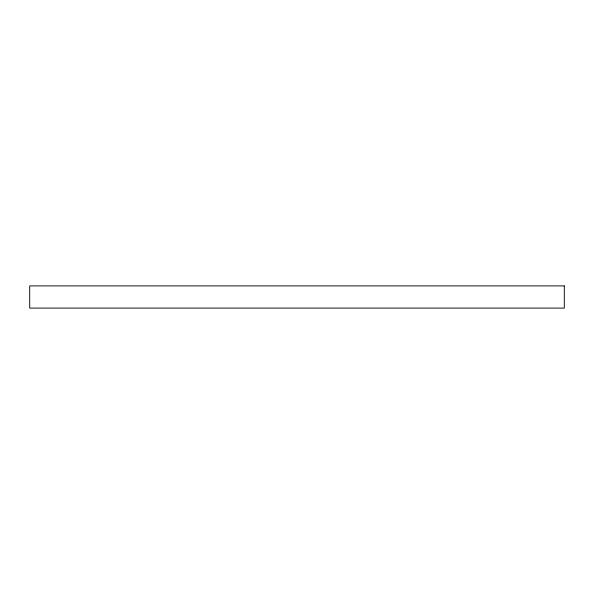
<?xml version="1.0" encoding="UTF-8"?>
<svg xmlns="http://www.w3.org/2000/svg" width="594" height="594" viewBox="0 0 594 594"><rect width="100%" height="100%" fill="white"/><g stroke="black" fill="none" stroke-linecap="round" stroke-linejoin="round"><path stroke-width="0.89" d="M564.3 285.907L29.7 285.907L29.7 308.093L564.3 308.093L564.3 285.907"/></g></svg>
